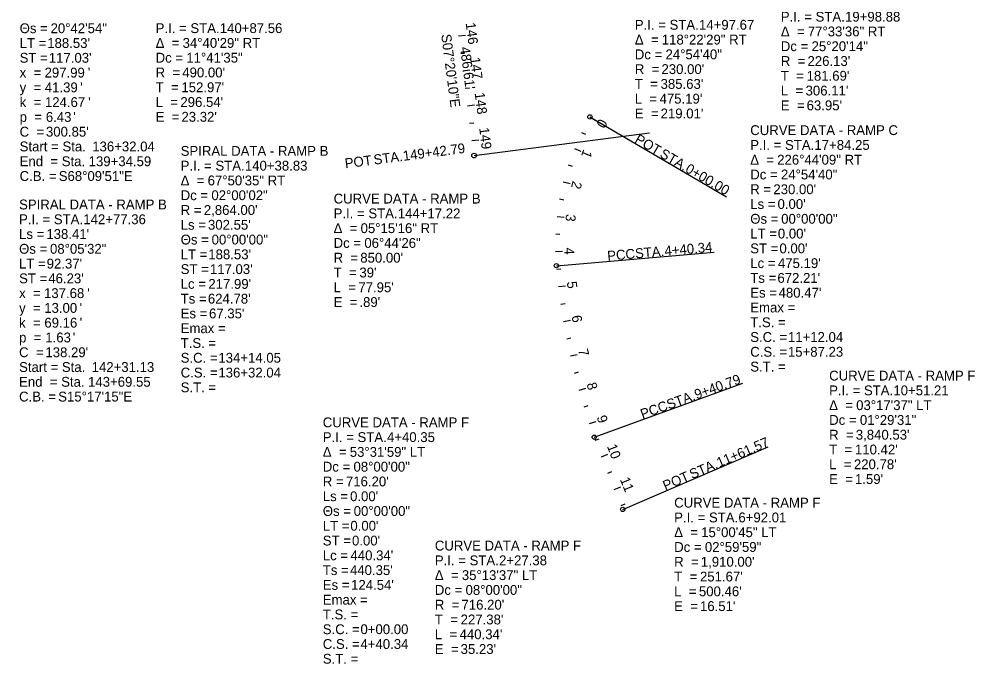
# Model space of a CAD drawing. Extents: x 213054 to 253479, y 525432 to 554138.
# Drawn here: x 213054 to 215773, y 550349 to 552181 of the extents above; entities that cross this region are included whole.
import ezdxf

# ---------------------------------------------------------------- set-up
doc = ezdxf.new("R2010")
doc.units = 0
for name, color, linetype in [('_CIVIL_CONSTRUCTION', 7, 'Continuous'), ('DV_X_Section_VMS_Line', 7, 'Continuous'), ('RW_X_CL_100_Bearings', 7, 'Continuous'), ('RW_X_CL_100_Cardinal_Points', 7, 'Continuous'), ('SC_Scratch1', 7, 'Continuous')]:
    doc.layers.add(name, color=color, linetype=linetype)

msp = doc.modelspace()

# ---------------------------------------------------------------- linework, layer by layer
at = {"layer": 'RW_X_CL_100_Cardinal_Points'}
for p, q in [((214303.9, 552133.1), (214323.8, 552135.7)), ((214310.3, 552083.5), (214322.2, 552085.1)), ((214316.7, 552034), (214336.5, 552036.5)), ((214323.1, 551984.4), (214335, 551985.9)), ((214329.5, 551934.8), (214349.3, 551937.3)), ((214678, 551903.1), (214695.2, 551893)), ((214335.8, 551885.2), (214347.7, 551886.7)), ((214342.2, 551835.6), (214362.1, 551838.1)), ((214654.3, 551859.1), (214665, 551853.8)), ((214633.7, 551813.5), (214652.2, 551805.9)), ((214616.3, 551766.6), (214627.7, 551762.9)), ((214602.3, 551718.7), (214621.7, 551713.7)), ((214591.6, 551669.8), (214603.5, 551667.7)), ((214584.4, 551620.3), (214604.3, 551618.2)), ((214580.7, 551570.5), (214592.7, 551570)), ((214580.4, 551520.5), (214600.4, 551521.1)), ((214583.6, 551470.6), (214595.5, 551471.7)), ((214588.8, 551420.9), (214608.6, 551423.2)), ((214595.3, 551371.3), (214607.1, 551373)), ((214603, 551321.9), (214622.8, 551325.3)), ((214612.1, 551272.8), (214623.9, 551275.1)), ((214622.5, 551223.8), (214642, 551228.2)), ((214634.1, 551175.2), (214645.7, 551178.2)), ((214647, 551126.9), (214666.3, 551132.3)), ((214661.2, 551079), (214672.6, 551082.5)), ((214676.6, 551031.4), (214695.5, 551037.8)), ((214693.2, 550984.3), (214704.5, 550988.4)), ((214710.7, 550937.4), (214729.4, 550944.5)), ((214728.8, 550890.8), (214739.9, 550895.2)), ((214747.4, 550844.4), (214765.9, 550852)), ((214766.7, 550798.3), (214777.8, 550803))]:
    msp.add_line(p, q, dxfattribs=at)
at = {"layer": 'SC_Scratch1'}
for p, q in [((214678, 551903.1), (215066.5, 551676)), ((214348.4, 551793.3), (214847.7, 551857.5)), ((214582.7, 551480.2), (215031.1, 551518.8)), ((214690.1, 550992.9), (215113.1, 551146.3)), ((214771.3, 550787.6), (215184.8, 550965.1))]:
    msp.add_line(p, q, dxfattribs=at)
for centre, radius in [((214678, 551903.1), 6), ((214348.4, 551793.3), 6.71), ((214582.7, 551480.2), 6), ((214690.1, 550992.9), 6), ((214771.3, 550787.6), 6)]:
    msp.add_circle(centre, radius, dxfattribs=at)

# ---------------------------------------------------------------- texts
at = {"layer": '_CIVIL_CONSTRUCTION'}
for s, p in [('P.I. = STA. ', (215221.1, 552174)), ('19+98.88', (215403.8, 552174)), ('Θs = ', (213055.6, 552141.1)), ('20°42\'54"', (213143.6, 552141.1)), ('P.I. = STA. ', (213442.5, 552141.4)), ('140+87.56', (213625.1, 552141.4)), ('P.I. = STA. ', (214805.7, 552150.9)), ('14+97.67', (214988.3, 552150.9)), ('Δ  = ', (214805.7, 552108.9)), ('118°22\'29" RT', (214882.4, 552108.9)), ('Δ  = ', (215221.1, 552132)), ('77°33\'36" RT', (215297.9, 552132)), ('LT = ', (213055.6, 552099.1)), ("188.53'", (213134.1, 552099.1)), ('Δ  = ', (213442.5, 552099.4)), ('34°40\'29" RT', (213519.2, 552099.4)), ('Dc = ', (215221.1, 552090)), ('25°20\'14"', (215308.5, 552090)), ('ST = ', (213055.6, 552057.1)), ("117.03'", (213138.6, 552057.1)), ('Dc = ', (213442.5, 552057.4)), ('11°41\'35"', (213529.8, 552057.4)), ('Dc = ', (214805.7, 552066.9)), ('24°54\'40"', (214893.1, 552066.9)), ('R  = ', (215221.1, 552048)), ("226.13'", (215297, 552048)), ('x  = ', (213055.6, 552015.1)), ('297.99', (213126.5, 552015.1)), ("'", (213249.4, 552015.1)), ('R  = ', (213442.5, 552015.4)), ("490.00'", (213518.3, 552015.4)), ('R  = ', (214805.7, 552024.9)), ("230.00'", (214881.5, 552024.9)), ('T  = ', (215221.1, 552006)), ("181.69'", (215294.5, 552006)), ('41.39', (213127.2, 551973.1)), ("'", (213227.7, 551973.1)), ('T  = ', (213442.5, 551973.4)), ("152.97'", (213515.8, 551973.4)), ('T  = ', (214805.7, 551982.9)), ("385.63'", (214879, 551982.9)), ('y  = ', (213055.6, 551973.1)), ('L  = ', (215221.1, 551964)), ("306.11'", (215291.5, 551964)), ('k  = ', (213055.6, 551931.1)), ('124.67', (213127.5, 551931.1)), ("'", (213250.4, 551931.1)), ('L  = ', (213442.5, 551931.4)), ("296.54'", (213512.9, 551931.4)), ('L  = ', (214805.7, 551940.9)), ("475.19'", (214876.1, 551940.9)), ('E  = ', (215221.1, 551922)), ("63.95'", (215294.5, 551922)), ('E  = ', (214805.7, 551898.9)), ("219.01'", (214879.1, 551898.9)), ('p  = ', (213055.6, 551889.1)), ('6.43', (213130.1, 551889.1)), ("'", (213208.3, 551889.1)), ('E  = ', (213442.5, 551889.4)), ("23.32'", (213515.9, 551889.4)), ('C  = ', (213055.6, 551847.1)), ("300.85'", (213130.5, 551847.1)), ('CURVE DATA - RAMP C', (215134.1, 551851.5)), ('P.I. = STA. ', (215134.1, 551809.5)), ('17+84.25', (215316.7, 551809.5)), ('Start = Sta. ', (213055.6, 551805.1)), ('136+32.04', (213262.1, 551805.1)), ('SPIRAL DATA - RAMP B', (213513.7, 551792.5)), ('End  = Sta. ', (213055.6, 551763.1)), ('139+34.59', (213251.9, 551763.1)), ('Δ  = ', (215134.1, 551767.5)), ('226°44\'09" RT', (215210.8, 551767.5)), ('P.I. = STA. ', (213513.7, 551750.5)), ('140+38.83', (213696.4, 551750.5)), ('C.B. = ', (213055.6, 551721.1)), ('S68°09\'51"E', (213166.8, 551721.1)), ('Δ  = ', (213513.7, 551708.5)), ('67°50\'35" RT', (213590.5, 551708.5)), ('Dc = ', (215134.1, 551725.5)), ('24°54\'40"', (215221.5, 551725.5)), ('R = ', (215134.1, 551683.5)), ("230.00'", (215199.9, 551683.5)), ('Dc = ', (213513.7, 551666.5)), ('02°00\'02"', (213601.1, 551666.5)), ('CURVE DATA - RAMP B', (213948.8, 551656.9)), ('SPIRAL DATA - RAMP B', (213054, 551640.2)), ('R = ', (213513.7, 551624.5)), ("2,864.00'", (213579.6, 551624.5)), ('Ls = ', (215134.1, 551641.5)), ("0.00'", (215211.7, 551641.5)), ('P.I. = STA. ', (213054, 551598.2)), ('142+77.36', (213236.7, 551598.2)), ('P.I. = STA. ', (213948.8, 551614.9)), ('144+17.22', (214131.5, 551614.9)), ('Θs = ', (215134.1, 551599.5)), ('00°00\'00"', (215222.1, 551599.5)), ('Ls = ', (213513.7, 551582.5)), ("302.55'", (213591.4, 551582.5)), ('Δ  = ', (213948.8, 551572.9)), ('05°15\'16" RT', (214025.6, 551572.9)), ('Ls = ', (213054, 551556.2)), ("138.41'", (213131.6, 551556.2)), ('Θs = ', (213513.7, 551540.5)), ('00°00\'00"', (213601.8, 551540.5)), ('LT = ', (215134.1, 551557.5)), ("0.00'", (215212.6, 551557.5)), ('Θs = ', (213054, 551514.2)), ('08°05\'32"', (213142, 551514.2)), ('Dc = ', (213948.8, 551530.9)), ('06°44\'26"', (214036.2, 551530.9)), ('ST = ', (215134.1, 551515.5)), ("0.00'", (215217.1, 551515.5)), ('LT = ', (213513.7, 551498.5)), ("188.53'", (213592.3, 551498.5)), ('R  = ', (213948.8, 551488.9)), ("850.00'", (214024.7, 551488.9)), ('LT = ', (213054, 551472.2)), ("92.37'", (213132.5, 551472.2)), ('ST = ', (213513.7, 551456.5)), ("117.03'", (213596.8, 551456.5)), ('Lc = ', (215134.1, 551473.5)), ("475.19'", (215212.9, 551473.5)), ('ST = ', (213054, 551430.2)), ("46.23'", (213137.1, 551430.2)), ('T  = ', (213948.8, 551446.9)), ("39'", (214022.2, 551446.9)), ('Ts = ', (215134.1, 551431.5)), ("672.21'", (215211.4, 551431.5)), ('Lc = ', (213513.7, 551414.5)), ("217.99'", (213592.5, 551414.5)), ('L  = ', (213948.8, 551404.9)), ("77.95'", (214019.2, 551404.9)), ('x  = ', (213054, 551388.2)), ('137.68', (213125, 551388.2)), ("'", (213247.9, 551388.2)), ('Es = ', (215134.1, 551389.5)), ("480.47'", (215214.7, 551389.5)), ('13.00', (213125.6, 551346.2)), ("'", (213226.1, 551346.2)), ('Ts = ', (213513.7, 551372.5)), ("624.78'", (213591.1, 551372.5)), ('E  = ', (213948.8, 551362.9)), (".89'", (214022.2, 551362.9)), ('Emax = ', (215134.1, 551347.5)), ('y  = ', (213054, 551346.2)), ('Es = ', (213513.7, 551330.5)), ("67.35'", (213594.4, 551330.5)), ('k  = ', (213054, 551304.2)), ('69.16', (213125.9, 551304.2)), ("'", (213226.5, 551304.2)), ('T.S. = ', (215134.1, 551305.5)), ('Emax = ', (213513.7, 551288.5)), ('p  = ', (213054, 551262.2)), ('1.63', (213128.6, 551262.2)), ("'", (213206.7, 551262.2)), ('T.S. = ', (213513.7, 551246.5)), ('S.C. = ', (215134.1, 551263.5)), ('11+12.04', (215241.3, 551263.5)), ('C  = ', (213054, 551220.2)), ("138.29'", (213128.9, 551220.2)), ('C.S. = ', (215134.1, 551221.5)), ('15+87.23', (215241.3, 551221.5)), ('S.C. = ', (213513.7, 551204.5)), ('134+14.05', (213621, 551204.5)), ('Start = Sta. ', (213054, 551178.2)), ('142+31.13', (213260.5, 551178.2)), ('C.S. = ', (213513.7, 551162.5)), ('136+32.04', (213621, 551162.5)), ('S.T. = ', (215134.1, 551179.5)), ('End  = Sta. ', (213054, 551136.2)), ('143+69.55', (213250.3, 551136.2)), ('CURVE DATA - RAMP F', (215358.6, 551153.8)), ('S.T. = ', (213513.7, 551120.5)), ('P.I. = STA. ', (215358.6, 551111.8)), ('10+51.21', (215541.3, 551111.8)), ('C.B. = ', (213054, 551094.2)), ('S15°17\'15"E', (213165.3, 551094.2)), ('Δ  = ', (215358.6, 551069.8)), ('03°17\'37" LT', (215435.4, 551069.8)), ('CURVE DATA - RAMP F', (213918, 551021)), ('Dc = ', (215358.6, 551027.8)), ('01°29\'31"', (215446, 551027.8)), ('P.I. = STA. ', (213918, 550979)), ('4+40.35', (214100.7, 550979)), ('R  = ', (215358.6, 550985.8)), ("3,840.53'", (215434.4, 550985.8)), ('T  = ', (215358.6, 550943.8)), ("110.42'", (215432, 550943.8)), ('Δ  = ', (213918, 550937)), ('53°31\'59" LT', (213994.8, 550937)), ('Dc = ', (213918, 550895)), ('08°00\'00"', (214005.4, 550895)), ('L  = ', (215358.6, 550901.8)), ("220.78'", (215429, 550901.8)), ('E  = ', (215358.6, 550859.8)), ("1.59'", (215432, 550859.8)), ('R = ', (213918, 550853)), ("716.20'", (213983.9, 550853)), ('Ls = ', (213918, 550811)), ("0.00'", (213995.6, 550811)), ('CURVE DATA - RAMP F', (214917.7, 550792.7)), ('Θs = ', (213918, 550769)), ('00°00\'00"', (214006, 550769)), ('P.I. = STA. ', (214917.7, 550750.7)), ('6+92.01', (215100.4, 550750.7)), ('LT = ', (213918, 550727)), ("0.00'", (213996.5, 550727)), ('Δ  = ', (214917.7, 550708.7)), ('15°00\'45" LT', (214994.5, 550708.7)), ('ST = ', (213918, 550685)), ("0.00'", (214001.1, 550685)), ('CURVE DATA - RAMP F', (214236.8, 550670.7)), ('Dc = ', (214917.7, 550666.7)), ('02°59\'59"', (215005.1, 550666.7)), ('Lc = ', (213918, 550643)), ("440.34'", (213996.8, 550643)), ('P.I. = STA. ', (214236.8, 550628.7)), ('2+27.38', (214419.5, 550628.7)), ('R  = ', (214917.7, 550624.7)), ("1,910.00'", (214993.5, 550624.7)), ('Ts = ', (213918, 550601)), ("440.35'", (213995.4, 550601)), ('Δ  = ', (214236.8, 550586.7)), ('35°13\'37" LT', (214313.6, 550586.7)), ('Es = ', (213918, 550559)), ("124.54'", (213998.6, 550559)), ('T  = ', (214917.7, 550582.7)), ("251.67'", (214991.1, 550582.7)), ('Dc = ', (214236.8, 550544.7)), ('08°00\'00"', (214324.2, 550544.7)), ('L  = ', (214917.7, 550540.7)), ("500.46'", (214988.1, 550540.7)), ('Emax = ', (213918, 550517)), ('R  = ', (214236.8, 550502.7)), ("716.20'", (214312.6, 550502.7)), ('E  = ', (214917.7, 550498.7)), ("16.51'", (214991.1, 550498.7)), ('T.S. = ', (213918, 550475)), ('T  = ', (214236.8, 550460.7)), ("227.38'", (214310.2, 550460.7)), ('S.C. = ', (213918, 550433)), ('0+00.00', (214025.2, 550433)), ('L  = ', (214236.8, 550418.7)), ("440.34'", (214307.2, 550418.7)), ('C.S. = ', (213918, 550391)), ('4+40.34', (214025.2, 550391)), ('E  = ', (214236.8, 550376.7)), ("35.23'", (214310.2, 550376.7)), ('S.T. = ', (213918, 550349))]:
    msp.add_text(s, height=28, dxfattribs=at).set_placement(p)
at = {"layer": 'DV_X_Section_VMS_Line'}
msp.add_text('S07°20\'10"E', height=28, rotation=277.3361, dxfattribs=at).set_placement((214255, 552136.8))
at = {"layer": 'RW_X_CL_100_Bearings'}
msp.add_text("486.61'", height=28, rotation=277.3361, dxfattribs=at).set_placement((214308.5, 552100.8))
at = {"layer": 'RW_X_CL_100_Cardinal_Points'}
for s, rotation, p in [('146', 277.3361, (214324.4, 552169.6)), ('147', 277.3361, (214337.1, 552071)), ('148', 277.3361, (214350, 551971)), ('0', 239.6911, (214705.2, 551900.1)), ('149', 277.3361, (214362.8, 551871.7)), ('1', 247.6911, (214660.3, 551812.5)), ('2', 255.6911, (214629.1, 551722.6)), ('3', 263.6911, (214610.4, 551627.9)), ('4', 271.6911, (214605.1, 551531.6)), ('5', 276.7077, (214612.3, 551434.4)), ('6', 279.7075, (214625.8, 551337.2)), ('7', 282.7073, (214644.3, 551240.9)), ('8', 285.7071, (214668.1, 551144.3)), ('9', 288.7069, (214696.8, 551049.7)), ('10', 290.8138, (214726.1, 550967.1)), ('11', 292.3057, (214762.9, 550872.7))]:
    msp.add_text(s, height=28, rotation=rotation, dxfattribs=at).set_placement(p)
at = {"layer": 'SC_Scratch1'}
for s, rotation, p in [('POT', 329.6911, (214803.1, 551832.1)), ('149+42.79', 7.3361, (214147.7, 551778.2)), (' STA. ', 329.6911, (214865.3, 551795.8)), ('POT', 7.3361, (213982.5, 551756.9)), (' STA. ', 7.3361, (214054, 551766.1)), ('0+00.00', 329.6911, (214946.9, 551748.1)), ('4+40.34', 4.9179, (214891.4, 551508.1)), ('PCC', 4.9179, (214728.5, 551494.1)), (' STA. ', 4.9179, (214797.2, 551500)), ('9+40.79', 19.9305, (214981.3, 551099.9)), (' STA. ', 19.9305, (214892.4, 551067.7)), ('PCC', 19.9305, (214827.6, 551044.2)), ('11+61.57', 23.2243, (215045.7, 550906.3)), (' STA. ', 23.2243, (214958.9, 550869)), ('POT', 23.2243, (214892.7, 550840.6))]:
    msp.add_text(s, height=28, rotation=rotation, dxfattribs=at).set_placement(p)

doc.saveas('drawing.dxf')
